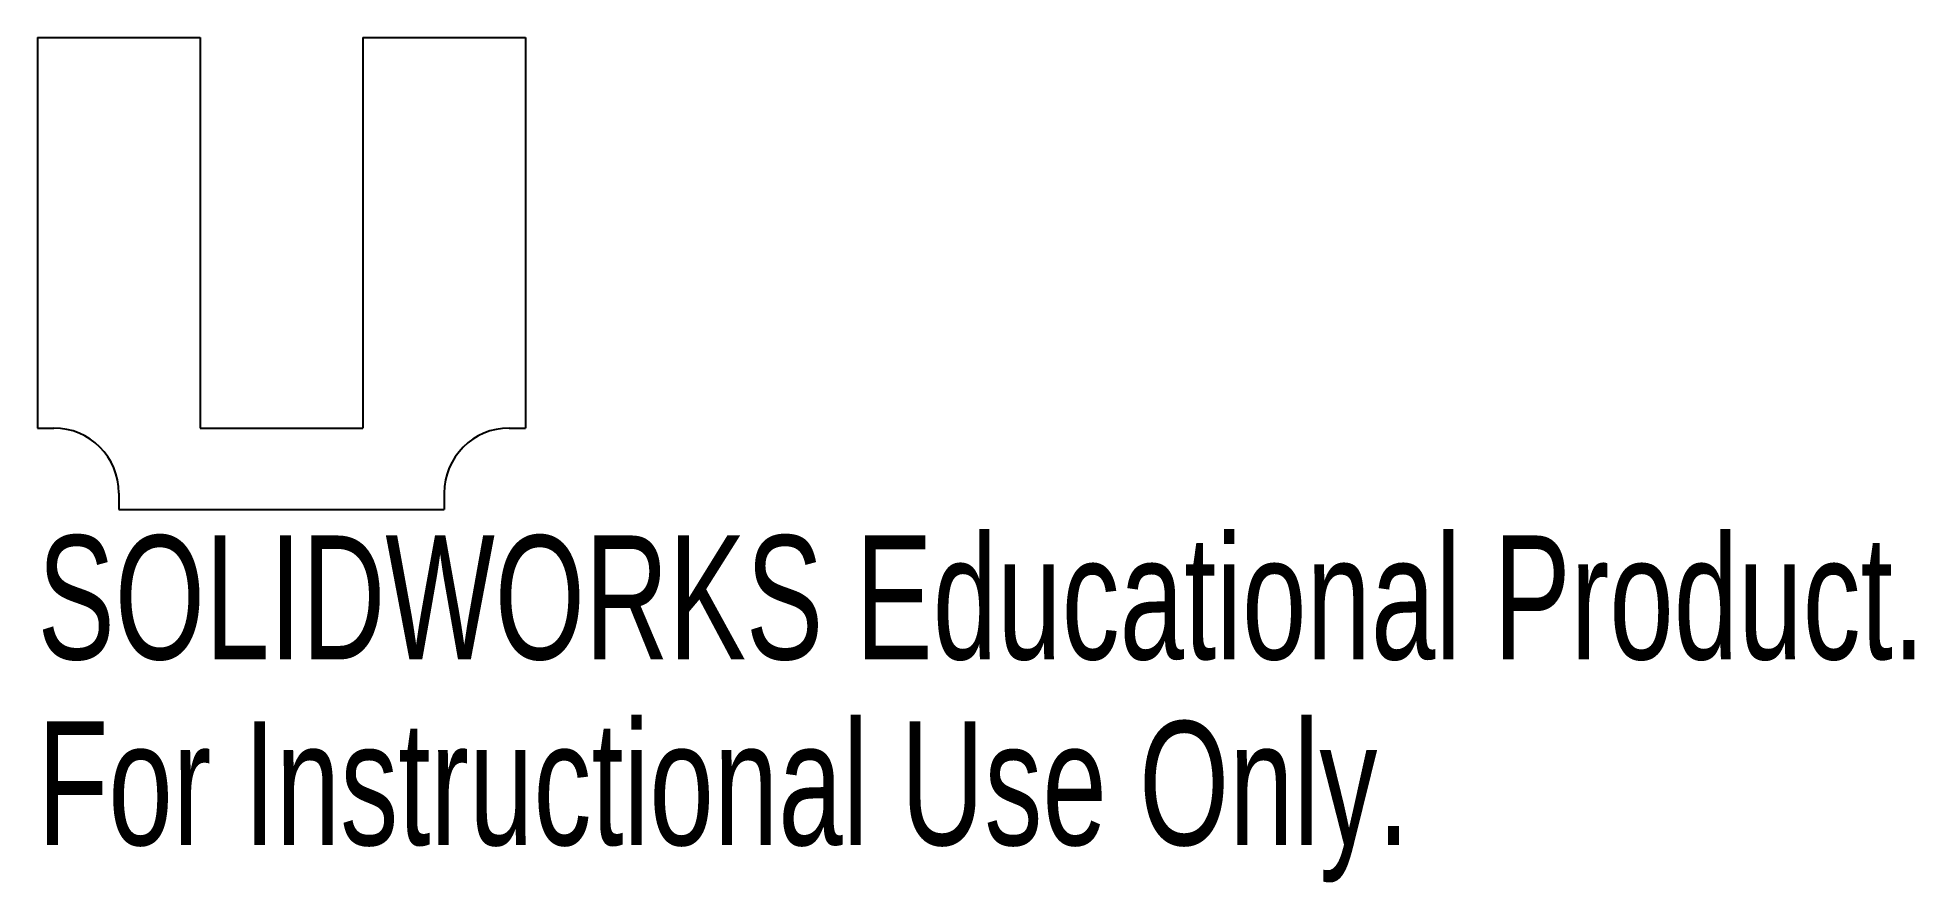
# Model space of a CAD drawing. Header units: inches. Extents: x -0.12 to 2.76, y -0.57 to 0.72.
import ezdxf

# ---------------------------------------------------------------- set-up
doc = ezdxf.new("R2010")
doc.units = ezdxf.units.IN
doc.header["$MEASUREMENT"] = 0
doc.styles.add('SLDTEXTSTYLE0', font='TXT', dxfattribs={"width": 0.7})

msp = doc.modelspace()

# ---------------------------------------------------------------- linework, layer by layer
at = {"color": 7, "linetype": 'Continuous', "lineweight": 25}
for p, q in [((-0.125, 0.725), (-0.125, 0.125)), ((-0.125, 0.725), (0.125, 0.725)), ((0.125, 0.725), (0.125, 0.125)), ((0.375, 0.725), (0.375, 0.125)), ((0.375, 0.725), (0.625, 0.725)), ((0.625, 0.725), (0.625, 0.125)), ((-0.125, 0.125), (-0.1, 0.125)), ((0.125, 0.125), (0.375, 0.125)), ((0.6, 0.125), (0.625, 0.125)), ((0, 0.025), (0, 0)), ((0, 0), (0.5, 0)), ((0.5, 0.025), (0.5, 0))]:
    msp.add_line(p, q, dxfattribs=at)
for centre, start, end in [((-0.1, 0.025), 0, 90), ((0.6, 0.025), 90, 180)]:
    msp.add_arc(centre, 0.1, start, end, dxfattribs=at)

# ---------------------------------------------------------------- texts
at = {"color": 7, "linetype": 'Continuous', "char_height": 0.1903, "attachment_point": 1, "style": 'SLDTEXTSTYLE0'}
for s, insert in [('SOLIDWORKS Educational Product.', (-0.125, -0.0401)), ('For Instructional Use Only.', (-0.125, -0.3256))]:
    msp.add_mtext(s, dxfattribs=dict(at, insert=insert))

doc.saveas('drawing.dxf')
